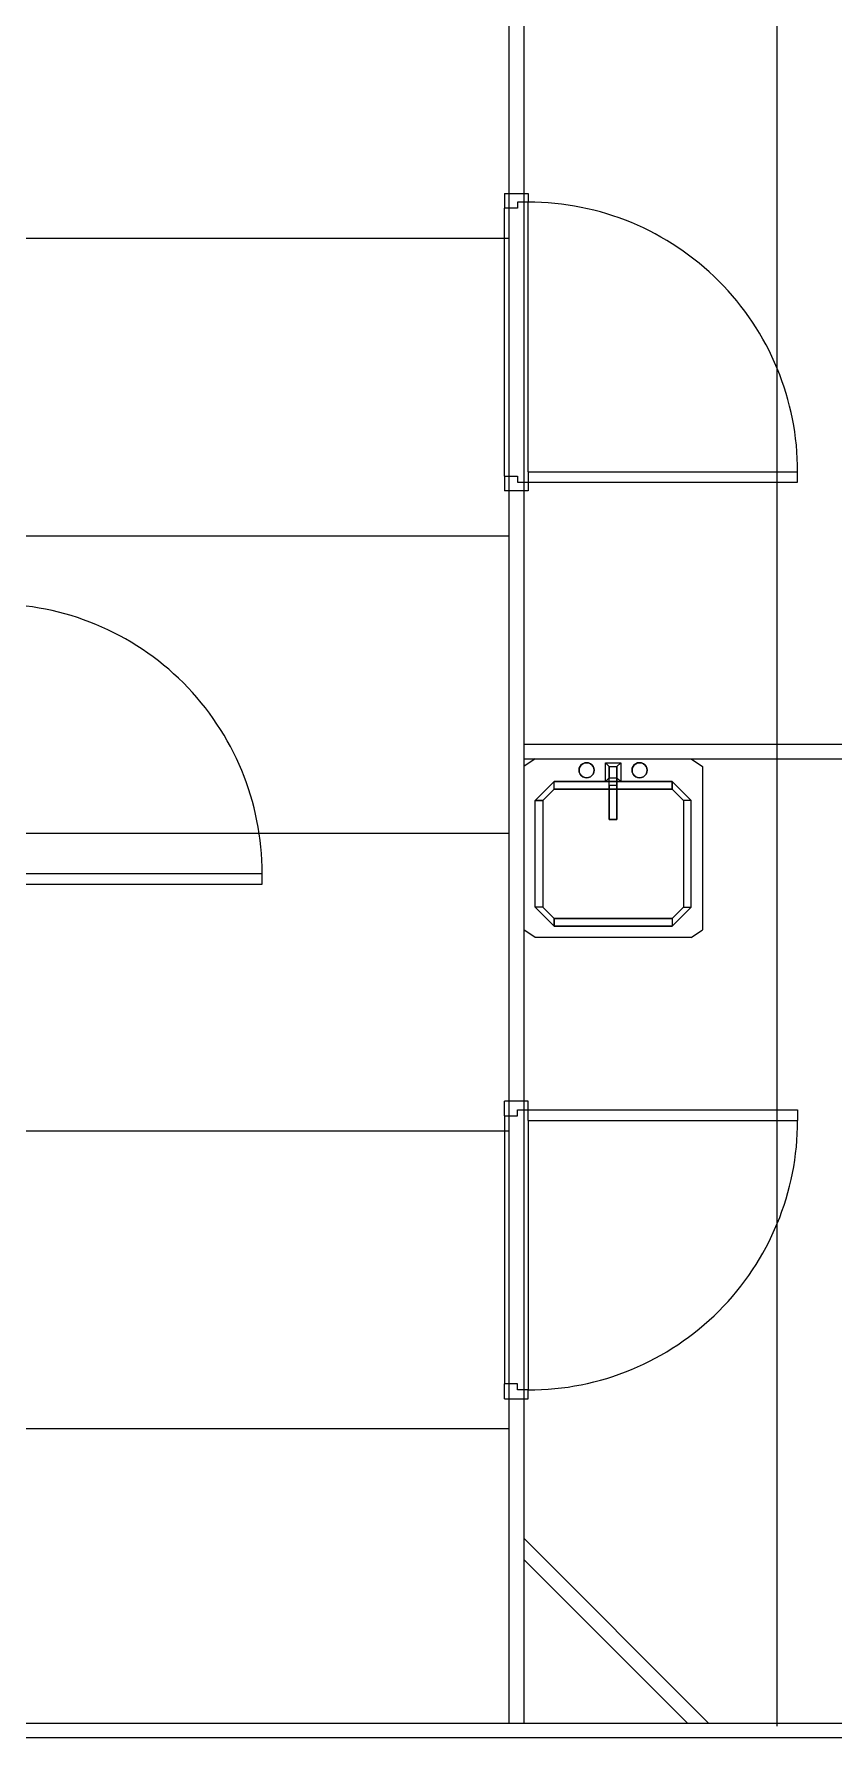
# Model space of a CAD drawing. Header units: millimetres. Extents: x 605428 to 684586, y -474155 to -416366.
# Drawn here: x 676687 to 679375, y -454898 to -449173 of the extents above; entities that cross this region are included whole.
import ezdxf

# ---------------------------------------------------------------- set-up
doc = ezdxf.new("R2010")
doc.units = ezdxf.units.MM
doc.header["$LTSCALE"] = 500
for name, color, linetype in [('동물실', 9, 'Continuous'), ('천정', 5, 'Continuous'), ('크린판넬', 4, 'Continuous')]:
    doc.layers.add(name, color=color, linetype=linetype)

# ---------------------------------------------------------------- blocks, each defined once
blk = doc.blocks.new('SINK')
at = {"layer": '동물실'}
for p, q in [((0, 261.9), (25.4, 300)), ((25.4, 300), (574.6, 300)), ((600, 261.9), (574.6, 300)), ((0, 261.9), (0, -261.9)), ((76.4, 198.2), (140.1, 261.9)), ((140.1, 261.9), (76.4, 198.2)), ((140.1, 236.4), (101.8, 198.2)), ((101.8, 198.2), (140.1, 236.4)), ((498.2, 261.9), (140.1, 261.9)), ((140.1, 261.9), (140.1, 236.4)), ((498.2, 261.9), (140.1, 261.9)), ((140.1, 236.4), (140.1, 261.9)), ((140.1, 236.4), (498.2, 236.4)), ((140.1, 236.4), (498.2, 236.4)), ((498.2, 261.9), (561.9, 198.2)), ((498.2, 236.4), (498.2, 261.9)), ((498.2, 261.9), (561.9, 198.2)), ((498.2, 236.4), (498.2, 261.9)), ((498.2, 236.4), (536.4, 198.2)), ((536.4, 198.2), (498.2, 236.4)), ((600, -261.9), (600, 261.9)), ((76.4, -198.2), (76.4, 198.2)), ((101.8, 198.2), (76.4, 198.2)), ((76.4, 198.2), (76.4, -198.2)), ((101.8, 198.2), (76.4, 198.2)), ((101.8, 198.2), (101.8, -198.2)), ((101.8, -198.2), (101.8, 198.2)), ((536.4, -198.2), (536.4, 198.2)), ((561.9, 198.2), (536.4, 198.2)), ((536.4, 198.2), (536.4, -198.2)), ((536.4, 198.2), (561.9, 198.2)), ((561.9, 198.2), (561.9, -198.2)), ((561.9, -198.2), (561.9, 198.2)), ((31.6, 113.7), (38.2, 114.5)), ((38.2, 114.5), (31.6, 113.7)), ((31.6, 113.7), (38.2, 114.5)), ((38.2, 114.5), (31.6, 113.7)), ((38.2, 114.5), (44.8, 113.7)), ((44.8, 113.7), (38.2, 114.5)), ((38.2, 114.5), (44.8, 113.7)), ((44.8, 113.7), (38.2, 114.5)), ((12.8, 89.1), (13.6, 95.6)), ((13.6, 95.6), (12.8, 89.1)), ((12.8, 89.1), (13.6, 95.6)), ((13.6, 95.6), (12.8, 89.1)), ((13.6, 82.5), (12.8, 89.1)), ((12.8, 89.1), (13.6, 82.5)), ((13.6, 82.5), (12.8, 89.1)), ((12.8, 89.1), (13.6, 82.5)), ((13.6, 95.6), (16.2, 101.8)), ((16.2, 101.8), (13.6, 95.6)), ((13.6, 95.6), (16.2, 101.8)), ((16.2, 101.8), (13.6, 95.6)), ((16.2, 76.3), (13.6, 82.5)), ((13.6, 82.5), (16.2, 76.3)), ((16.2, 76.3), (13.6, 82.5)), ((13.6, 82.5), (16.2, 76.3)), ((16.2, 101.8), (20.2, 107.1)), ((20.2, 107.1), (16.2, 101.8)), ((16.2, 101.8), (20.2, 107.1)), ((20.2, 107.1), (16.2, 101.8)), ((20.2, 71.1), (16.2, 76.3)), ((16.2, 76.3), (20.2, 71.1)), ((20.2, 71.1), (16.2, 76.3)), ((16.2, 76.3), (20.2, 71.1)), ((20.2, 107.1), (25.4, 111.1)), ((25.4, 111.1), (20.2, 107.1)), ((20.2, 107.1), (25.4, 111.1)), ((25.4, 111.1), (20.2, 107.1)), ((25.4, 67.1), (20.2, 71.1)), ((20.2, 71.1), (25.4, 67.1)), ((25.4, 67.1), (20.2, 71.1)), ((20.2, 71.1), (25.4, 67.1)), ((25.4, 111.1), (31.6, 113.7)), ((31.6, 113.7), (25.4, 111.1)), ((25.4, 111.1), (31.6, 113.7)), ((31.6, 113.7), (25.4, 111.1)), ((31.6, 64.5), (25.4, 67.1)), ((25.4, 67.1), (31.6, 64.5)), ((31.6, 64.5), (25.4, 67.1)), ((25.4, 67.1), (31.6, 64.5)), ((38.2, 63.6), (31.6, 64.5)), ((31.6, 64.5), (38.2, 63.6)), ((38.2, 63.6), (31.6, 64.5)), ((31.6, 64.5), (38.2, 63.6)), ((38.2, 63.6), (44.8, 64.5)), ((44.8, 64.5), (38.2, 63.6)), ((38.2, 63.6), (44.8, 64.5)), ((44.8, 64.5), (38.2, 63.6)), ((44.8, 113.7), (51, 111.1)), ((51, 111.1), (44.8, 113.7)), ((44.8, 113.7), (51, 111.1)), ((51, 111.1), (44.8, 113.7)), ((51, 67.1), (44.8, 64.5)), ((44.8, 64.5), (51, 67.1)), ((51, 67.1), (44.8, 64.5)), ((44.8, 64.5), (51, 67.1)), ((51, 111.1), (56.2, 107.1)), ((56.2, 107.1), (51, 111.1)), ((51, 111.1), (56.2, 107.1)), ((56.2, 107.1), (51, 111.1)), ((56.2, 71.1), (51, 67.1)), ((51, 67.1), (56.2, 71.1)), ((56.2, 71.1), (51, 67.1)), ((51, 67.1), (56.2, 71.1)), ((56.2, 107.1), (60.2, 101.8)), ((60.2, 101.8), (56.2, 107.1)), ((56.2, 107.1), (60.2, 101.8)), ((60.2, 101.8), (56.2, 107.1)), ((60.2, 76.3), (56.2, 71.1)), ((56.2, 71.1), (60.2, 76.3)), ((60.2, 76.3), (56.2, 71.1)), ((56.2, 71.1), (60.2, 76.3)), ((60.2, 101.8), (62.8, 95.6)), ((62.8, 95.6), (60.2, 101.8)), ((60.2, 101.8), (62.8, 95.6)), ((62.8, 95.6), (60.2, 101.8)), ((62.8, 82.5), (60.2, 76.3)), ((60.2, 76.3), (62.8, 82.5)), ((62.8, 82.5), (60.2, 76.3)), ((60.2, 76.3), (62.8, 82.5)), ((62.8, 95.6), (63.6, 89.1)), ((63.6, 89.1), (62.8, 95.6)), ((62.8, 95.6), (63.6, 89.1)), ((63.6, 89.1), (62.8, 95.6)), ((63.6, 89.1), (62.8, 82.5)), ((62.8, 82.5), (63.6, 89.1)), ((63.6, 89.1), (62.8, 82.5)), ((62.8, 82.5), (63.6, 89.1)), ((25.4, 12.8), (12.8, 25.4)), ((12.8, 25.4), (12.8, -25.4)), ((76.4, 25.4), (12.8, 25.4)), ((25.4, 12.8), (12.8, 25.4)), ((25.4, 12.8), (25.4, -12.8)), ((89.1, 12.8), (25.4, 12.8)), ((25.4, 12.8), (25.4, -12.8)), ((25.4, 12.8), (63.6, 12.8)), ((89.1, 12.8), (25.4, 12.8)), ((76.4, 25.4), (63.6, 12.8)), ((63.6, 12.8), (76.4, 25.4)), ((63.6, 12.8), (63.6, -12.8)), ((101.8, 12.8), (63.6, 12.8)), ((63.6, 12.8), (63.6, -12.8)), ((101.8, 12.8), (63.6, 12.8)), ((76.4, -25.4), (76.4, 25.4)), ((89.1, 12.8), (203.6, 12.8)), ((89.1, -12.8), (89.1, 12.8)), ((89.1, -12.8), (89.1, 12.8)), ((89.1, 12.8), (101.8, 12.8)), ((101.8, 12.8), (89.1, 12.8)), ((89.1, 12.8), (203.6, 12.8)), ((101.8, 12.8), (203.6, 12.8)), ((101.8, 12.8), (101.8, -12.8)), ((101.8, -12.8), (101.8, 12.8)), ((203.6, 12.8), (101.8, 12.8)), ((203.6, 12.8), (203.6, -12.8)), ((203.6, 12.8), (203.6, -12.8)), ((203.6, -12.8), (203.6, 12.8)), ((203.6, 12.8), (203.6, -12.8)), ((25.4, -12.8), (12.8, -25.4)), ((25.4, -12.8), (12.8, -25.4)), ((12.8, -25.4), (76.4, -25.4)), ((25.4, -12.8), (89.1, -12.8)), ((25.4, -12.8), (63.6, -12.8)), ((89.1, -12.8), (25.4, -12.8)), ((63.6, -12.8), (76.4, -25.4)), ((76.4, -25.4), (63.6, -12.8)), ((63.6, -12.8), (101.8, -12.8)), ((63.6, -12.8), (101.8, -12.8)), ((203.6, -12.8), (89.1, -12.8)), ((101.8, -12.8), (89.1, -12.8)), ((89.1, -12.8), (203.6, -12.8)), ((101.8, -12.8), (89.1, -12.8)), ((203.6, -12.8), (101.8, -12.8)), ((203.6, -12.8), (101.8, -12.8)), ((12.8, -89.1), (13.6, -82.5)), ((13.6, -82.5), (12.8, -89.1)), ((12.8, -89.1), (13.6, -82.5)), ((13.6, -82.5), (12.8, -89.1)), ((13.6, -95.6), (12.8, -89.1)), ((12.8, -89.1), (13.6, -95.6)), ((13.6, -95.6), (12.8, -89.1)), ((12.8, -89.1), (13.6, -95.6)), ((13.6, -82.5), (16.2, -76.3)), ((16.2, -76.3), (13.6, -82.5)), ((13.6, -82.5), (16.2, -76.3)), ((16.2, -76.3), (13.6, -82.5)), ((16.2, -101.8), (13.6, -95.6)), ((13.6, -95.6), (16.2, -101.8)), ((16.2, -101.8), (13.6, -95.6)), ((13.6, -95.6), (16.2, -101.8)), ((16.2, -76.3), (20.2, -71.1)), ((20.2, -71.1), (16.2, -76.3)), ((16.2, -76.3), (20.2, -71.1)), ((20.2, -71.1), (16.2, -76.3)), ((20.2, -107.1), (16.2, -101.8)), ((16.2, -101.8), (20.2, -107.1)), ((20.2, -107.1), (16.2, -101.8)), ((16.2, -101.8), (20.2, -107.1)), ((20.2, -71.1), (25.4, -67.1)), ((25.4, -67.1), (20.2, -71.1)), ((20.2, -71.1), (25.4, -67.1)), ((25.4, -67.1), (20.2, -71.1)), ((25.4, -111.1), (20.2, -107.1)), ((20.2, -107.1), (25.4, -111.1)), ((25.4, -111.1), (20.2, -107.1)), ((20.2, -107.1), (25.4, -111.1)), ((25.4, -67.1), (31.6, -64.5)), ((31.6, -64.5), (25.4, -67.1)), ((25.4, -67.1), (31.6, -64.5)), ((31.6, -64.5), (25.4, -67.1)), ((31.6, -113.7), (25.4, -111.1)), ((25.4, -111.1), (31.6, -113.7)), ((31.6, -113.7), (25.4, -111.1)), ((25.4, -111.1), (31.6, -113.7)), ((31.6, -64.5), (38.2, -63.6)), ((38.2, -63.6), (31.6, -64.5)), ((31.6, -64.5), (38.2, -63.6)), ((38.2, -63.6), (31.6, -64.5)), ((38.2, -114.5), (31.6, -113.7)), ((31.6, -113.7), (38.2, -114.5)), ((38.2, -114.5), (31.6, -113.7)), ((31.6, -113.7), (38.2, -114.5)), ((38.2, -63.6), (44.8, -64.5)), ((44.8, -64.5), (38.2, -63.6)), ((38.2, -63.6), (44.8, -64.5)), ((44.8, -64.5), (38.2, -63.6)), ((44.8, -113.7), (38.2, -114.5)), ((38.2, -114.5), (44.8, -113.7)), ((44.8, -113.7), (38.2, -114.5)), ((38.2, -114.5), (44.8, -113.7)), ((44.8, -64.5), (51, -67.1)), ((51, -67.1), (44.8, -64.5)), ((44.8, -64.5), (51, -67.1)), ((51, -67.1), (44.8, -64.5)), ((51, -111.1), (44.8, -113.7)), ((44.8, -113.7), (51, -111.1)), ((51, -111.1), (44.8, -113.7)), ((44.8, -113.7), (51, -111.1)), ((51, -67.1), (56.2, -71.1)), ((56.2, -71.1), (51, -67.1)), ((51, -67.1), (56.2, -71.1)), ((56.2, -71.1), (51, -67.1)), ((56.2, -107.1), (51, -111.1)), ((51, -111.1), (56.2, -107.1)), ((56.2, -107.1), (51, -111.1)), ((51, -111.1), (56.2, -107.1)), ((56.2, -71.1), (60.2, -76.3)), ((60.2, -76.3), (56.2, -71.1)), ((56.2, -71.1), (60.2, -76.3)), ((60.2, -76.3), (56.2, -71.1)), ((60.2, -101.8), (56.2, -107.1)), ((56.2, -107.1), (60.2, -101.8)), ((60.2, -101.8), (56.2, -107.1)), ((56.2, -107.1), (60.2, -101.8)), ((60.2, -76.3), (62.8, -82.5)), ((62.8, -82.5), (60.2, -76.3)), ((60.2, -76.3), (62.8, -82.5)), ((62.8, -82.5), (60.2, -76.3)), ((62.8, -95.6), (60.2, -101.8)), ((60.2, -101.8), (62.8, -95.6)), ((62.8, -95.6), (60.2, -101.8)), ((60.2, -101.8), (62.8, -95.6)), ((62.8, -82.5), (63.6, -89.1)), ((62.8, -82.5), (63.6, -89.1)), ((63.6, -89.1), (62.8, -82.5)), ((62.8, -82.5), (63.6, -89.1)), ((63.6, -89.1), (62.8, -95.6)), ((62.8, -95.6), (63.6, -89.1)), ((63.6, -89.1), (62.8, -95.6)), ((62.8, -95.6), (63.6, -89.1)), ((140.1, -261.9), (76.4, -198.2)), ((76.4, -198.2), (101.8, -198.2)), ((76.4, -198.2), (140.1, -261.9)), ((101.8, -198.2), (76.4, -198.2)), ((101.8, -198.2), (140.1, -236.4)), ((140.1, -236.4), (101.8, -198.2)), ((561.9, -198.2), (498.2, -261.9)), ((498.2, -236.4), (536.4, -198.2)), ((498.2, -261.9), (561.9, -198.2)), ((536.4, -198.2), (498.2, -236.4)), ((536.4, -198.2), (561.9, -198.2)), ((536.4, -198.2), (561.9, -198.2)), ((0, -261.9), (25.4, -300)), ((140.1, -236.4), (498.2, -236.4)), ((140.1, -261.9), (140.1, -236.4)), ((140.1, -236.4), (498.2, -236.4)), ((140.1, -261.9), (140.1, -236.4)), ((498.2, -261.9), (140.1, -261.9)), ((498.2, -261.9), (140.1, -261.9)), ((498.2, -236.4), (498.2, -261.9)), ((498.2, -236.4), (498.2, -261.9)), ((600, -261.9), (574.6, -300)), ((25.4, -300), (574.6, -300))]:
    blk.add_line(p, q, dxfattribs=at)

msp = doc.modelspace()

# ---------------------------------------------------------------- linework, layer by layer
at = {"layer": '천정', "linetype": 'Continuous'}
for p, q in [((679182.8, -439208.5), (679182.8, -454858.5)), ((676532.8, -449858.5), (678282.8, -449858.5)), ((674282.8, -450858.5), (678282.8, -450858.5)), ((674282.8, -451858.5), (678282.8, -451858.5)), ((674282.8, -452858.5), (678282.8, -452858.5)), ((674282.8, -453858.5), (678282.8, -453858.5))]:
    msp.add_line(p, q, dxfattribs=at)
at = {"layer": '크린판넬', "color": 9, "linetype": 'Continuous'}
for p, q in [((678282.8, -435118.5), (678282.8, -451608.5)), ((678332.8, -436208.5), (678332.8, -451608.5)), ((678267.8, -449708.1), (678347.8, -449708.1)), ((678267.8, -449708.1), (678267.8, -449757.9)), ((678282.8, -449708.1), (678332.8, -449708.1)), ((678347.8, -449708.1), (678347.8, -449737.4)), ((678311.9, -449757.9), (678267.8, -449757.9)), ((678267.8, -450658.2), (678267.8, -449757.9)), ((678311.9, -449737.4), (678311.9, -449757.9)), ((678347.8, -449737.4), (678311.9, -449737.4)), ((678311.9, -449737.4), (678311.9, -449757.9)), ((678347.8, -450643.5), (678347.8, -449737.4)), ((678267.8, -450658.2), (678311.9, -450658.2)), ((678267.8, -450658.2), (678267.8, -450708.1)), ((678311.9, -450658.2), (678311.9, -450678.7)), ((678311.9, -450678.7), (678347.8, -450678.7)), ((678347.8, -450643.5), (679253, -450643.5)), ((678347.8, -450643.5), (678347.8, -450678.7)), ((678347.8, -450678.7), (678347.8, -450708.1)), ((678347.8, -450678.7), (679253, -450678.7)), ((679253, -450678.7), (679253, -450643.5)), ((678347.8, -450708.1), (678267.8, -450708.1)), ((678332.8, -450708.1), (678282.8, -450708.1)), ((678332.8, -450708.1), (678282.8, -450708.1)), ((678332.8, -451558.5), (683882.8, -451558.5)), ((678282.8, -451608.5), (678282.8, -454848.5)), ((678332.8, -451608.5), (683882.8, -451608.5)), ((678332.8, -451608.5), (678332.8, -454848.5)), ((676547.8, -451993.9), (677453, -451993.9)), ((677453, -452029.2), (677453, -451993.9)), ((676547.8, -452029.2), (677453, -452029.2)), ((678347.8, -452758.5), (678267.8, -452758.5)), ((678267.8, -452808.3), (678267.8, -452758.5)), ((678332.8, -452758.5), (678282.8, -452758.5)), ((678332.8, -452758.5), (678282.8, -452758.5)), ((678311.9, -452787.8), (678347.8, -452787.8)), ((678311.9, -452808.3), (678311.9, -452787.8)), ((678347.8, -452787.8), (678347.8, -452758.5)), ((678347.8, -452787.8), (679253, -452787.8)), ((678347.8, -452823.1), (678347.8, -452787.8)), ((679253, -452787.8), (679253, -452823.1)), ((678267.8, -452808.3), (678311.9, -452808.3)), ((678267.8, -452808.3), (678267.8, -453708.6)), ((678347.8, -452823.1), (679253, -452823.1)), ((678347.8, -452823.1), (678347.8, -453729.1)), ((678311.9, -453708.6), (678267.8, -453708.6)), ((678267.8, -453758.5), (678267.8, -453708.6)), ((678311.9, -453729.1), (678311.9, -453708.6)), ((678311.9, -453729.1), (678311.9, -453708.6)), ((678267.8, -453758.5), (678347.8, -453758.5)), ((678282.8, -453758.5), (678332.8, -453758.5)), ((678347.8, -453729.1), (678311.9, -453729.1)), ((678347.8, -453758.5), (678347.8, -453729.1)), ((678953.5, -454848.5), (678332.8, -454227.7)), ((678882.8, -454848.5), (678332.8, -454298.5)), ((674332.8, -454848.5), (683932.8, -454848.5)), ((683962.8, -454898.5), (672032.8, -454898.5))]:
    msp.add_line(p, q, dxfattribs=at)
for centre, start, end in [((678348.3, -450642.1), 359.9151, 90.0361), ((676548.3, -451992.6), 359.9151, 90.0361), ((678348.3, -452824.4), 269.9639, 0.0849)]:
    msp.add_arc(centre, 904.7, start, end, dxfattribs=at)

# ---------------------------------------------------------------- block references
at = {"layer": '동물실', "color": 9, "linetype": 'Continuous', "xscale": -1, "rotation": 90}
msp.add_blockref('SINK', (678632.8, -451608.5), dxfattribs=at)

doc.saveas('drawing.dxf')
